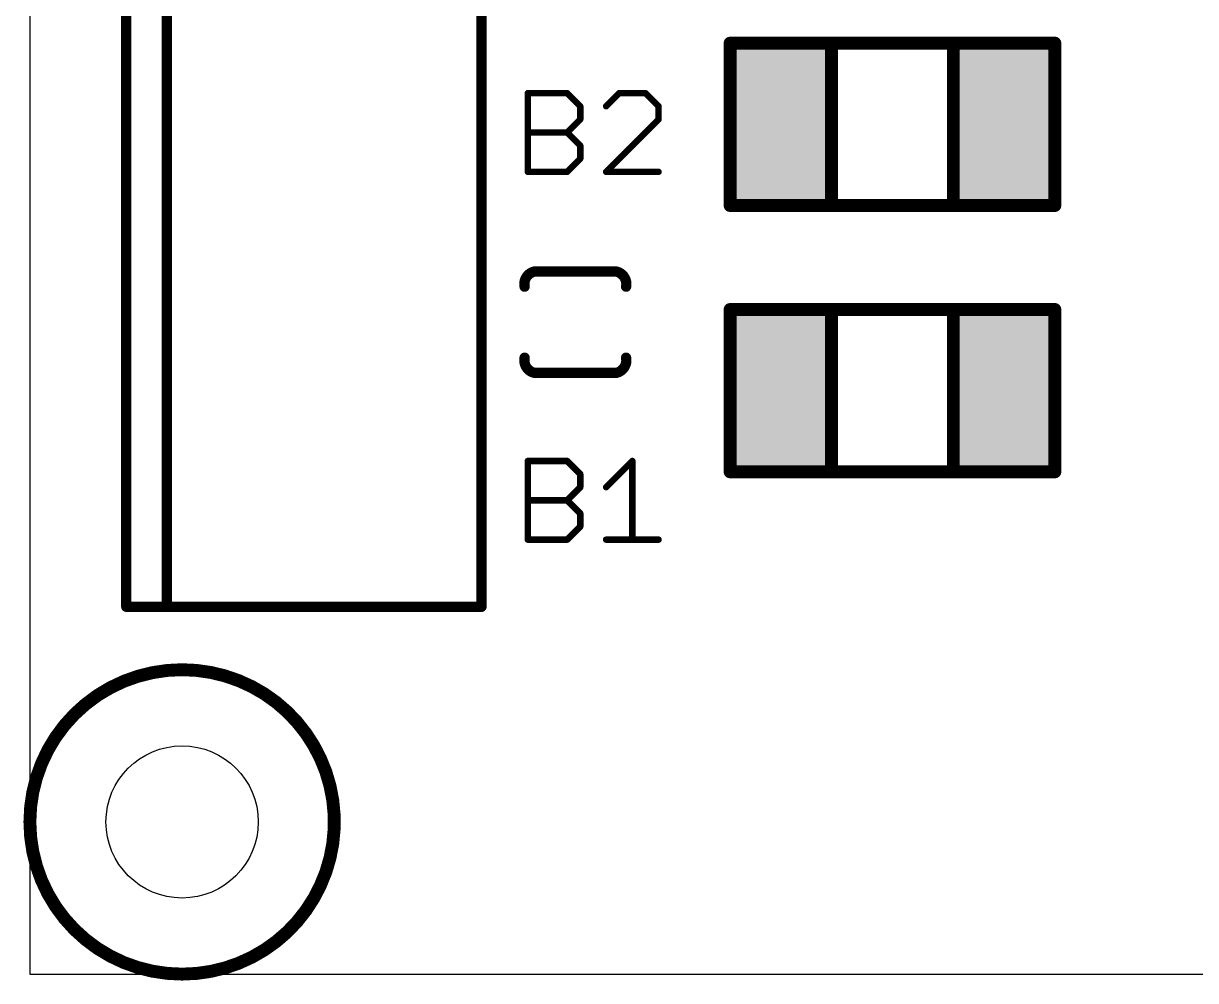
# Model space of a CAD drawing. Extents: x -0.16 to 1.66, y -0.01 to 1.46.
# Drawn here: x -0.162 to 0.747, y -0.005 to 0.738 of the extents above; entities that cross this region are included whole.
import ezdxf

# ---------------------------------------------------------------- set-up
doc = ezdxf.new("R2010")
doc.units = 0
doc.layers.add('20', color=7, linetype='CONTINUOUS')
doc.layers.add('21', color=253, linetype='CONTINUOUS')

# ---------------------------------------------------------------- blocks, each defined once
blk = doc.blocks.new('RECT')
blk.add_solid([(-0.5, -0.5), (0.5, -0.5), (-0.5, 0.5), (0.5, 0.5)])

msp = doc.modelspace()

# ---------------------------------------------------------------- linework, layer by layer
at = {"layer": '20'}
for p, q in [((-0.15748, 1.456693), (-0.15748, 0)), ((-0.15748, 0), (1.653543, 0))]:
    msp.add_line(p, q, dxfattribs=at)
msp.add_circle((-0.03937, 0.11811), 0.059055, dxfattribs=at)
at = {"layer": '21'}
for points, const_width in [([(-0.082677, 0.285039), (-0.082677, 1.153543)], 0.008), ([(-0.051181, 0.285039), (-0.051181, 1.153543)], 0.008), ([(0.192913, 1.153543), (0.192913, 0.285039)], 0.008), ([(0.385827, 0.596457), (0.385827, 0.722441)], 0.01), ([(0.385827, 0.722441), (0.464567, 0.722441)], 0.01), ([(0.464567, 0.722441), (0.559055, 0.722441)], 0.01), ([(0.464567, 0.596457), (0.464567, 0.722441)], 0.01), ([(0.559055, 0.722441), (0.637795, 0.722441)], 0.01), ([(0.559055, 0.596457), (0.559055, 0.722441)], 0.01), ([(0.637795, 0.722441), (0.637795, 0.596457)], 0.01), ([(0.228878, 0.622579), (0.228878, 0.683631)], 0.005), ([(0.228878, 0.683631), (0.259404, 0.683631)], 0.005), ([(0.259404, 0.683631), (0.269579, 0.673455)], 0.005), ([(0.299825, 0.683631), (0.28965, 0.673455)], 0.005), ([(0.320176, 0.683631), (0.299825, 0.683631)], 0.005), ([(0.330351, 0.673455), (0.320176, 0.683631)], 0.005), ([(0.269579, 0.673455), (0.269579, 0.66328)], 0.005), ([(0.330351, 0.66328), (0.330351, 0.673455)], 0.005), ([(0.269579, 0.66328), (0.259404, 0.653105)], 0.005), ([(0.28965, 0.622579), (0.330351, 0.66328)], 0.005), ([(0.228878, 0.653105), (0.259404, 0.653105)], 0.005), ([(0.259404, 0.653105), (0.269579, 0.642929)], 0.005), ([(0.269579, 0.642929), (0.269579, 0.632754)], 0.005), ([(0.269579, 0.632754), (0.259404, 0.622579)], 0.005), ([(0.259404, 0.622579), (0.228878, 0.622579)], 0.005), ([(0.330351, 0.622579), (0.28965, 0.622579)], 0.005), ([(0.464567, 0.596457), (0.385827, 0.596457)], 0.01), ([(0.559055, 0.596457), (0.464567, 0.596457)], 0.01), ([(0.637795, 0.596457), (0.559055, 0.596457)], 0.01), ([(0.234252, 0.545276), (0.297244, 0.545276)], 0.008), ([(0.385827, 0.389764), (0.385827, 0.515748)], 0.01), ([(0.385827, 0.515748), (0.464567, 0.515748)], 0.01), ([(0.464567, 0.515748), (0.559055, 0.515748)], 0.01), ([(0.464567, 0.389764), (0.464567, 0.515748)], 0.01), ([(0.559055, 0.515748), (0.637795, 0.515748)], 0.01), ([(0.559055, 0.389764), (0.559055, 0.515748)], 0.01), ([(0.637795, 0.515748), (0.637795, 0.389764)], 0.01), ([(0.297244, 0.466535), (0.234252, 0.466535)], 0.008), ([(0.228878, 0.337146), (0.228878, 0.398198)], 0.005), ([(0.228878, 0.398198), (0.259404, 0.398198)], 0.005), ([(0.259404, 0.398198), (0.269579, 0.388022)], 0.005), ([(0.28965, 0.377847), (0.31, 0.398198)], 0.005), ([(0.31, 0.398198), (0.31, 0.337146)], 0.005), ([(0.464567, 0.389764), (0.385827, 0.389764)], 0.01), ([(0.559055, 0.389764), (0.464567, 0.389764)], 0.01), ([(0.637795, 0.389764), (0.559055, 0.389764)], 0.01), ([(0.269579, 0.388022), (0.269579, 0.377847)], 0.005), ([(0.269579, 0.377847), (0.259404, 0.367672)], 0.005), ([(0.228878, 0.367672), (0.259404, 0.367672)], 0.005), ([(0.259404, 0.367672), (0.269579, 0.357496)], 0.005), ([(0.269579, 0.357496), (0.269579, 0.347321)], 0.005), ([(0.269579, 0.347321), (0.259404, 0.337146)], 0.005), ([(0.259404, 0.337146), (0.228878, 0.337146)], 0.005), ([(0.28965, 0.337146), (0.330351, 0.337146)], 0.005), ([(-0.051181, 0.285039), (-0.082677, 0.285039)], 0.008), ([(0.192913, 0.285039), (-0.051181, 0.285039)], 0.008)]:
    msp.add_lwpolyline(points, dxfattribs=dict(at, const_width=const_width))
for points, const_width in [([(0.388327, 0.722441, 1), (0.383327, 0.722441)], 0.005), ([(0.385827, 0.724941, 1), (0.385827, 0.719941)], 0.005), ([(0.464567, 0.724941, 1), (0.464567, 0.719941)], 0.005), ([(0.467067, 0.722441, 1), (0.462067, 0.722441)], 0.005), ([(0.464567, 0.719941, 1), (0.464567, 0.724941)], 0.005), ([(0.559055, 0.724941, 1), (0.559055, 0.719941)], 0.005), ([(0.561555, 0.722441, 1), (0.556555, 0.722441)], 0.005), ([(0.559055, 0.719941, 1), (0.559055, 0.724941)], 0.005), ([(0.640295, 0.722441, 1), (0.635295, 0.722441)], 0.005), ([(0.637795, 0.719941, 1), (0.637795, 0.724941)], 0.005), ([(0.230128, 0.683631, 1), (0.227628, 0.683631)], 0.0025), ([(0.228878, 0.684881, 1), (0.228878, 0.682381)], 0.0025), ([(0.260288, 0.684515, 1), (0.25852, 0.682747)], 0.0025), ([(0.259404, 0.682381, 1), (0.259404, 0.684881)], 0.0025), ([(0.299825, 0.684881, 1), (0.299825, 0.682381)], 0.0025), ([(0.300709, 0.682747, 1), (0.298941, 0.684515)], 0.0025), ([(0.32106, 0.684515, 1), (0.319292, 0.682747)], 0.0025), ([(0.320176, 0.682381, 1), (0.320176, 0.684881)], 0.0025), ([(0.270829, 0.673455, 1), (0.268329, 0.673455)], 0.0025), ([(0.268695, 0.672572, 1), (0.270463, 0.674339)], 0.0025), ([(0.288766, 0.674339, 1), (0.290534, 0.672572)], 0.0025), ([(0.331601, 0.673455, 1), (0.329101, 0.673455)], 0.0025), ([(0.329467, 0.672572, 1), (0.331235, 0.674339)], 0.0025), ([(0.268329, 0.66328, 1), (0.270829, 0.66328)], 0.0025), ([(0.270463, 0.662396, 1), (0.268695, 0.664164)], 0.0025), ([(0.329101, 0.66328, 1), (0.331601, 0.66328)], 0.0025), ([(0.331235, 0.662396, 1), (0.329467, 0.664164)], 0.0025), ([(0.228878, 0.654355, 1), (0.228878, 0.651855)], 0.0025), ([(0.260288, 0.653989, 1), (0.25852, 0.652221)], 0.0025), ([(0.25852, 0.653989, 1), (0.260288, 0.652221)], 0.0025), ([(0.259404, 0.651855, 1), (0.259404, 0.654355)], 0.0025), ([(0.270829, 0.642929, 1), (0.268329, 0.642929)], 0.0025), ([(0.268695, 0.642046, 1), (0.270463, 0.643813)], 0.0025), ([(0.268329, 0.632754, 1), (0.270829, 0.632754)], 0.0025), ([(0.270463, 0.63187, 1), (0.268695, 0.633638)], 0.0025), ([(0.228878, 0.623829, 1), (0.228878, 0.621329)], 0.0025), ([(0.227628, 0.622579, 1), (0.230128, 0.622579)], 0.0025), ([(0.25852, 0.623463, 1), (0.260288, 0.621695)], 0.0025), ([(0.259404, 0.621329, 1), (0.259404, 0.623829)], 0.0025), ([(0.28965, 0.623829, 1), (0.28965, 0.621329)], 0.0025), ([(0.288766, 0.623463, 1), (0.290534, 0.621695)], 0.0025), ([(0.330351, 0.621329, 1), (0.330351, 0.623829)], 0.0025), ([(0.385827, 0.598957, 1), (0.385827, 0.593957)], 0.005), ([(0.464567, 0.598957, 1), (0.464567, 0.593957)], 0.005), ([(0.464567, 0.593957, 1), (0.464567, 0.598957)], 0.005), ([(0.559055, 0.598957, 1), (0.559055, 0.593957)], 0.005), ([(0.559055, 0.593957, 1), (0.559055, 0.598957)], 0.005), ([(0.637795, 0.593957, 1), (0.637795, 0.598957)], 0.005), ([(0.383327, 0.596457, 1), (0.388327, 0.596457)], 0.005), ([(0.462067, 0.596457, 1), (0.467067, 0.596457)], 0.005), ([(0.556555, 0.596457, 1), (0.561555, 0.596457)], 0.005), ([(0.635295, 0.596457, 1), (0.640295, 0.596457)], 0.005), ([(0.234252, 0.545276, 0.414409), (0.226378, 0.533465)], 0.008), ([(0.234252, 0.547276, 1), (0.234252, 0.543276)], 0.004), ([(0.234644, 0.543314, 1), (0.23386, 0.547237)], 0.004), ([(0.305118, 0.533465, 0.414604), (0.297244, 0.545276)], 0.008), ([(0.297635, 0.547237, 1), (0.296853, 0.543314)], 0.004), ([(0.297244, 0.543276, 1), (0.297244, 0.547276)], 0.004), ([(0.224417, 0.533072, 1), (0.228339, 0.533857)], 0.004), ([(0.303157, 0.533858, 1), (0.307079, 0.533071)], 0.004), ([(0.388327, 0.515748, 1), (0.383327, 0.515748)], 0.005), ([(0.385827, 0.518248, 1), (0.385827, 0.513248)], 0.005), ([(0.464567, 0.518248, 1), (0.464567, 0.513248)], 0.005), ([(0.467067, 0.515748, 1), (0.462067, 0.515748)], 0.005), ([(0.464567, 0.513248, 1), (0.464567, 0.518248)], 0.005), ([(0.559055, 0.518248, 1), (0.559055, 0.513248)], 0.005), ([(0.561555, 0.515748, 1), (0.556555, 0.515748)], 0.005), ([(0.559055, 0.513248, 1), (0.559055, 0.518248)], 0.005), ([(0.640295, 0.515748, 1), (0.635295, 0.515748)], 0.005), ([(0.637795, 0.513248, 1), (0.637795, 0.518248)], 0.005), ([(0.226378, 0.478346, 0.414409), (0.234252, 0.466535)], 0.008), ([(0.228339, 0.477954, 1), (0.224417, 0.478739)], 0.004), ([(0.297244, 0.466535, 0.414409), (0.305118, 0.478346)], 0.008), ([(0.307079, 0.478739, 1), (0.303157, 0.477954)], 0.004), ([(0.234252, 0.468535, 1), (0.234252, 0.464535)], 0.004), ([(0.23386, 0.464574, 1), (0.234644, 0.468497)], 0.004), ([(0.296853, 0.468497, 1), (0.297636, 0.464574)], 0.004), ([(0.297244, 0.464535, 1), (0.297244, 0.468535)], 0.004), ([(0.230128, 0.398198, 1), (0.227628, 0.398198)], 0.0025), ([(0.228878, 0.399448, 1), (0.228878, 0.396948)], 0.0025), ([(0.260288, 0.399082, 1), (0.25852, 0.397314)], 0.0025), ([(0.259404, 0.396948, 1), (0.259404, 0.399448)], 0.0025), ([(0.31125, 0.398198, 1), (0.30875, 0.398198)], 0.0025), ([(0.310884, 0.397314, 1), (0.309117, 0.399082)], 0.0025), ([(0.385827, 0.392264, 1), (0.385827, 0.387264)], 0.005), ([(0.383327, 0.389764, 1), (0.388327, 0.389764)], 0.005), ([(0.464567, 0.392264, 1), (0.464567, 0.387264)], 0.005), ([(0.462067, 0.389764, 1), (0.467067, 0.389764)], 0.005), ([(0.464567, 0.387264, 1), (0.464567, 0.392264)], 0.005), ([(0.559055, 0.392264, 1), (0.559055, 0.387264)], 0.005), ([(0.556555, 0.389764, 1), (0.561555, 0.389764)], 0.005), ([(0.559055, 0.387264, 1), (0.559055, 0.392264)], 0.005), ([(0.635295, 0.389764, 1), (0.640295, 0.389764)], 0.005), ([(0.637795, 0.387264, 1), (0.637795, 0.392264)], 0.005), ([(0.270829, 0.388022, 1), (0.268329, 0.388022)], 0.0025), ([(0.268695, 0.387139, 1), (0.270463, 0.388906)], 0.0025), ([(0.268329, 0.377847, 1), (0.270829, 0.377847)], 0.0025), ([(0.270463, 0.376963, 1), (0.268695, 0.378731)], 0.0025), ([(0.288766, 0.378731, 1), (0.290534, 0.376963)], 0.0025), ([(0.228878, 0.368922, 1), (0.228878, 0.366422)], 0.0025), ([(0.260288, 0.368556, 1), (0.25852, 0.366788)], 0.0025), ([(0.25852, 0.368556, 1), (0.260288, 0.366788)], 0.0025), ([(0.259404, 0.366422, 1), (0.259404, 0.368922)], 0.0025), ([(0.270829, 0.357496, 1), (0.268329, 0.357496)], 0.0025), ([(0.268695, 0.356612, 1), (0.270463, 0.35838)], 0.0025), ([(0.268329, 0.347321, 1), (0.270829, 0.347321)], 0.0025), ([(0.270463, 0.346437, 1), (0.268695, 0.348205)], 0.0025), ([(0.228878, 0.338396, 1), (0.228878, 0.335896)], 0.0025), ([(0.227628, 0.337146, 1), (0.230128, 0.337146)], 0.0025), ([(0.25852, 0.33803, 1), (0.260288, 0.336262)], 0.0025), ([(0.259404, 0.335896, 1), (0.259404, 0.338396)], 0.0025), ([(0.28965, 0.338396, 1), (0.28965, 0.335896)], 0.0025), ([(0.30875, 0.337146, 1), (0.31125, 0.337146)], 0.0025), ([(0.330351, 0.335896, 1), (0.330351, 0.338396)], 0.0025), ([(-0.082677, 0.287039, 1), (-0.082677, 0.283039)], 0.004), ([(-0.084677, 0.285039, 1), (-0.080677, 0.285039)], 0.004), ([(-0.051181, 0.287039, 1), (-0.051181, 0.283039)], 0.004), ([(-0.053181, 0.285039, 1), (-0.049181, 0.285039)], 0.004), ([(-0.051181, 0.283039, 1), (-0.051181, 0.287039)], 0.004), ([(0.190913, 0.285039, 1), (0.194913, 0.285039)], 0.004), ([(0.192913, 0.283039, 1), (0.192913, 0.287039)], 0.004), ([(-0.03937, 0, 1), (-0.03937, 0.23622, 1), (-0.03937, 0)], 0.01)]:
    msp.add_lwpolyline(points, format="xyb", dxfattribs=dict(at, const_width=const_width))

# ---------------------------------------------------------------- block references
at = {"layer": '21', "xscale": 0.07874, "yscale": 0.125984, "rotation": 180}
for p in [(0.425197, 0.659449), (0.598425, 0.659449), (0.425197, 0.452756), (0.598425, 0.452756)]:
    msp.add_blockref('RECT', p, dxfattribs=at)

doc.saveas('drawing.dxf')
